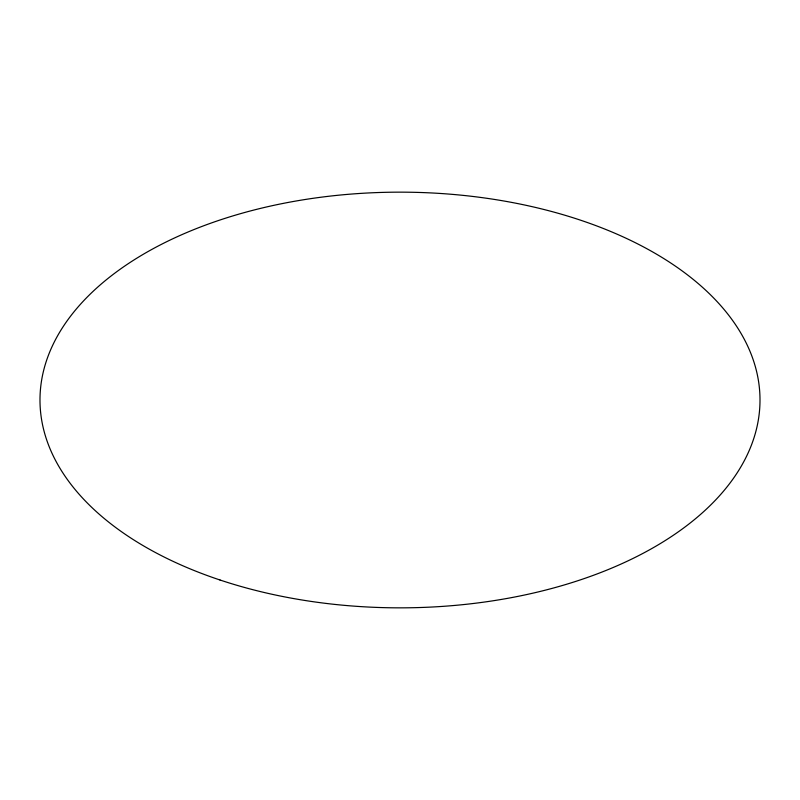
<?xml version="1.0" encoding="UTF-8"?>
<svg xmlns="http://www.w3.org/2000/svg" width="800" height="800" viewBox="0 0 800 800"><rect width="100%" height="100%" fill="white"/><g stroke="black" fill="none" stroke-linecap="round" stroke-linejoin="round"><path stroke-width="1.2" d="M220 580A360 207.84 0 0 0 760 400A360 207.84 0 0 0 220 220A360 207.84 0 0 0 220 580"/></g></svg>
